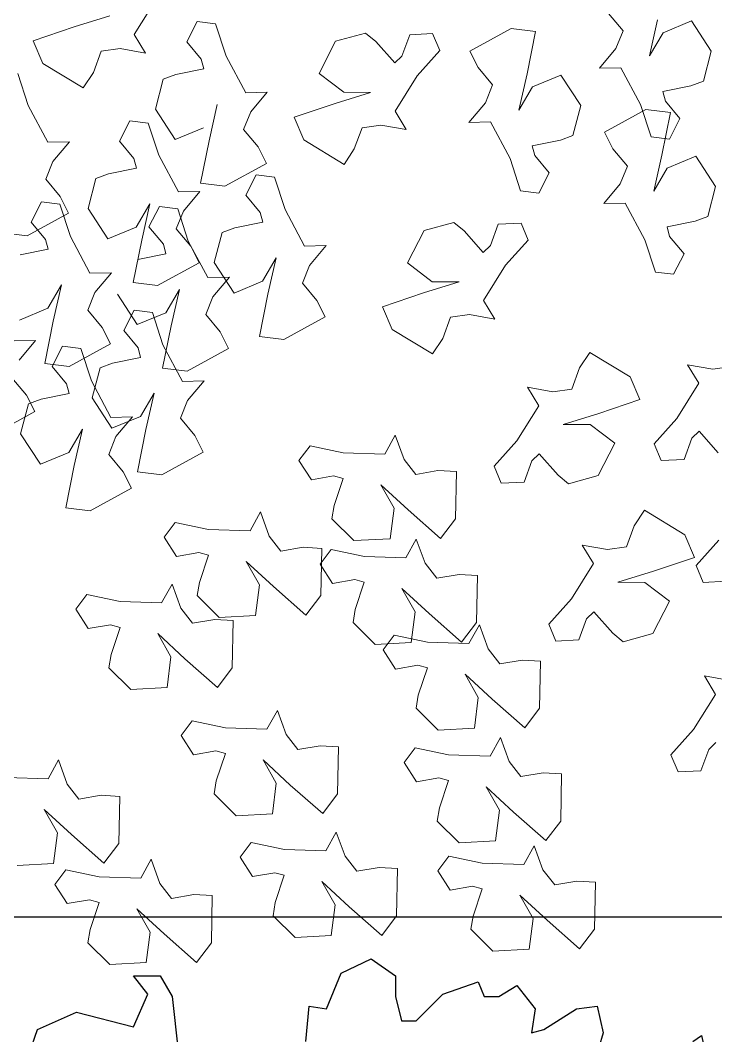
# Model space of a CAD drawing. Header units: metres. Extents: x -2072 to 1581266, y 0 to 323429.
# Drawn here: x 1753.028 to 1756.332, y 1738.774 to 1743.597 of the extents above; entities that cross this region are included whole.
import ezdxf

# ---------------------------------------------------------------- set-up
doc = ezdxf.new("R2010")
doc.units = ezdxf.units.M
doc.layers.add('АЖФ Лиственные деревья', color=7, linetype='Continuous')
doc.layers.add('ГП - Лист (таблица)', color=7, linetype='Continuous', lineweight=9)
doc.layers.add('ГП_Озеленение_деревья и кустарники', color=7, linetype='Continuous', lineweight=9, true_color=0x2e7666)
doc.styles.add('GOST Common_2', font='GOST_Common.ttf', dxfattribs={"width": 0.9, "height": 2.5})
doc.styles.add('ГП Ариал 2016', font='arial.ttf')

# ---------------------------------------------------------------- blocks, each defined once
blk = doc.blocks.new('Лапчатка')
at = {"layer": 'ГП_Озеленение_деревья и кустарники', "color": 116, "true_color": 0x136734}
for p, q in [((0.58555, 0.84025), (0.60536, 0.87212)), ((0.56341, 0.85715), (0.53139, 0.84721)), ((0.53139, 0.84721), (0.49435, 0.83472)), ((0.59561, 0.8236), (0.58555, 0.84025)), ((0.49435, 0.83472), (0.50299, 0.81421)), ((0.55567, 0.82523), (0.57273, 0.82762)), ((0.57273, 0.82762), (0.59561, 0.8236)), ((0.54864, 0.80609), (0.55567, 0.82523)), ((0.50299, 0.81421), (0.5395, 0.79212)), ((0.5395, 0.79212), (0.54864, 0.80609)), ((0.87438, 0.67053), (0.84739, 0.66312)), ((0.88373, 0.66281), (0.87438, 0.67053)), ((0.93499, 0.66997), (0.91433, 0.6689)), ((0.94145, 0.65464), (0.93499, 0.66997)), ((0.84739, 0.66312), (0.83256, 0.6339)), ((0.90088, 0.64346), (0.88373, 0.66281)), ((0.91433, 0.6689), (0.90729, 0.64977)), ((0.92095, 0.63179), (0.94145, 0.65464)), ((0.90729, 0.64977), (0.90088, 0.64346)), ((0.83256, 0.6339), (0.8547, 0.61699)), ((0.90115, 0.59992), (0.92095, 0.63179)), ((0.879, 0.61683), (0.84698, 0.60688)), ((0.8547, 0.61699), (0.879, 0.61683)), ((0.84698, 0.60688), (0.80994, 0.59439)), ((0.91121, 0.58327), (0.90115, 0.59992)), ((0.80994, 0.59439), (0.81858, 0.57388)), ((0.87127, 0.5849), (0.88833, 0.5873)), ((0.88833, 0.5873), (0.91121, 0.58327)), ((0.86423, 0.56577), (0.87127, 0.5849)), ((0.81858, 0.57388), (0.85509, 0.55179)), ((0.85509, 0.55179), (0.86423, 0.56577)), ((0.82134, 0.47822), (0.81195, 0.46118)), ((0.82929, 0.45639), (0.82134, 0.47822)), ((0.74441, 0.46872), (0.73436, 0.45546)), ((0.77444, 0.4624), (0.74441, 0.46872)), ((0.81195, 0.46118), (0.77444, 0.4624)), ((0.73436, 0.45546), (0.74562, 0.4381)), ((0.8399, 0.44281), (0.82929, 0.45639)), ((0.74562, 0.4381), (0.76571, 0.44158)), ((0.76571, 0.44158), (0.77438, 0.43918)), ((0.85998, 0.44629), (0.8399, 0.44281)), ((0.87666, 0.44536), (0.85998, 0.44629)), ((0.87578, 0.4027), (0.87666, 0.44536)), ((0.77438, 0.43918), (0.76619, 0.41465)), ((0.80838, 0.43355), (0.83301, 0.41079)), ((0.82038, 0.41242), (0.80838, 0.43355)), ((0.76619, 0.41465), (0.76418, 0.4027)), ((0.81682, 0.38479), (0.82038, 0.41242)), ((0.83301, 0.41079), (0.86234, 0.38496)), ((0.76418, 0.4027), (0.78409, 0.38302)), ((0.86234, 0.38496), (0.87578, 0.4027)), ((0.78409, 0.38302), (0.81682, 0.38479)), ((1.10065, 0.26081), (1.11071, 0.24416)), ((1.12353, 0.25679), (1.10065, 0.26081)), ((1.11071, 0.24416), (1.09091, 0.21229)), ((1.09091, 0.21229), (1.07041, 0.18944)), ((1.09753, 0.17518), (1.10457, 0.19431)), ((1.10457, 0.19431), (1.11098, 0.20063)), ((1.07041, 0.18944), (1.07687, 0.17411)), ((1.07687, 0.17411), (1.09753, 0.17518)), ((0.7681, 0.11969), (0.75871, 0.10265)), ((0.77605, 0.09786), (0.7681, 0.11969)), ((0.69117, 0.11019), (0.68112, 0.09694)), ((0.72121, 0.10387), (0.69117, 0.11019)), ((0.75871, 0.10265), (0.72121, 0.10387)), ((0.94684, 0.10744), (0.93745, 0.09041)), ((0.95479, 0.08562), (0.94684, 0.10744)), ((0.60079, 0.09519), (0.5914, 0.07816)), ((0.60874, 0.07337), (0.60079, 0.09519)), ((0.68112, 0.09694), (0.69238, 0.07958)), ((0.78666, 0.08429), (0.77605, 0.09786)), ((0.86991, 0.09794), (0.85986, 0.08469)), ((0.89995, 0.09162), (0.86991, 0.09794)), ((0.52386, 0.08569), (0.51381, 0.07244)), ((0.5539, 0.07937), (0.52386, 0.08569)), ((0.69238, 0.07958), (0.71247, 0.08305)), ((0.71247, 0.08305), (0.72114, 0.08066)), ((0.80674, 0.08776), (0.78666, 0.08429)), ((0.82342, 0.08684), (0.80674, 0.08776)), ((0.82254, 0.04417), (0.82342, 0.08684)), ((0.85986, 0.08469), (0.87112, 0.06733)), ((0.93745, 0.09041), (0.89995, 0.09162)), ((0.9654, 0.07204), (0.95479, 0.08562)), ((0.5914, 0.07816), (0.5539, 0.07937)), ((0.72114, 0.08066), (0.71295, 0.05612)), ((0.75514, 0.07502), (0.77977, 0.05227)), ((0.76715, 0.0539), (0.75514, 0.07502)), ((0.98549, 0.07551), (0.9654, 0.07204)), ((1.00216, 0.07459), (0.98549, 0.07551)), ((1.00128, 0.03192), (1.00216, 0.07459)), ((0.51381, 0.07244), (0.52507, 0.05508)), ((0.61935, 0.05979), (0.60874, 0.07337)), ((0.87112, 0.06733), (0.89121, 0.0708)), ((0.89121, 0.0708), (0.89988, 0.06841)), ((0.89988, 0.06841), (0.89169, 0.04387)), ((0.52507, 0.05508), (0.54516, 0.05855)), ((0.54516, 0.05855), (0.55383, 0.05616)), ((0.55383, 0.05616), (0.54564, 0.03162)), ((0.63944, 0.06326), (0.61935, 0.05979)), ((0.65611, 0.06234), (0.63944, 0.06326)), ((0.65523, 0.01967), (0.65611, 0.06234)), ((0.71295, 0.05612), (0.71094, 0.04417)), ((0.93388, 0.06277), (0.95851, 0.04002)), ((0.94589, 0.04165), (0.93388, 0.06277)), ((0.58783, 0.05052), (0.61246, 0.02777)), ((0.59984, 0.0294), (0.58783, 0.05052)), ((0.76358, 0.02626), (0.76715, 0.0539)), ((0.77977, 0.05227), (0.8091, 0.02643)), ((0.71094, 0.04417), (0.73086, 0.0245)), ((0.8091, 0.02643), (0.82254, 0.04417)), ((0.89169, 0.04387), (0.88968, 0.03192)), ((0.94232, 0.01401), (0.94589, 0.04165)), ((0.95851, 0.04002), (0.98784, 0.01418)), ((0.54564, 0.03162), (0.54363, 0.01967)), ((0.59627, 0.00177), (0.59984, 0.0294)), ((0.61246, 0.02777), (0.64179, 0.00194)), ((0.88968, 0.03192), (0.9096, 0.01225)), ((0.98784, 0.01418), (1.00128, 0.03192)), ((0.54363, 0.01967), (0.56355, 0)), ((0.64179, 0.00194), (0.65523, 0.01967)), ((0.73086, 0.0245), (0.76358, 0.02626)), ((0.9096, 0.01225), (0.94232, 0.01401)), ((0.56355, 0), (0.59627, 0.00177))]:
    blk.add_line(p, q, dxfattribs=at)
at = {"layer": 'ГП_Озеленение_деревья и кустарники', "color": 50}
for p, q in [((1.01416, 0.85927), (1.02721, 0.84361)), ((1.05099, 0.82095), (1.05838, 0.85365)), ((0.64252, 0.85208), (0.63311, 0.83365)), ((0.65902, 0.85001), (0.64252, 0.85208)), ((0.66857, 0.82083), (0.65902, 0.85001)), ((0.9261, 0.84584), (0.88871, 0.82527)), ((0.94818, 0.84307), (0.9261, 0.84584)), ((1.089, 0.85264), (1.06328, 0.84191)), ((1.10689, 0.82518), (1.089, 0.85264)), ((0.79453, 0.84166), (0.76753, 0.83425)), ((0.80387, 0.83394), (0.79453, 0.84166)), ((0.83447, 0.84003), (0.82743, 0.82089)), ((0.85513, 0.8411), (0.83447, 0.84003)), ((0.86159, 0.82577), (0.85513, 0.8411)), ((0.94047, 0.80475), (0.94818, 0.84307)), ((1.02721, 0.84361), (1.02075, 0.82764)), ((1.06328, 0.84191), (1.05099, 0.82095)), ((0.63311, 0.83365), (0.64617, 0.81799)), ((0.76753, 0.83425), (0.7527, 0.80503)), ((0.82102, 0.81458), (0.80387, 0.83394)), ((0.8411, 0.80292), (0.86159, 0.82577)), ((1.02075, 0.82764), (1.00582, 0.80984)), ((0.64617, 0.81799), (0.64843, 0.80928)), ((0.68626, 0.78774), (0.66857, 0.82083)), ((0.82743, 0.82089), (0.82102, 0.81458)), ((0.88871, 0.82527), (0.89625, 0.81036)), ((1.09981, 0.7981), (1.10689, 0.82518)), ((0.64843, 0.80928), (0.62309, 0.8041)), ((0.89625, 0.81036), (0.9093, 0.79471)), ((1.00582, 0.80984), (1.02528, 0.81022)), ((1.02528, 0.81022), (1.04297, 0.77714)), ((0.48982, 0.77604), (0.48028, 0.80521)), ((0.61173, 0.79987), (0.60465, 0.77279)), ((0.62309, 0.8041), (0.61173, 0.79987)), ((0.7527, 0.80503), (0.77484, 0.78812)), ((0.82129, 0.77105), (0.8411, 0.80292)), ((0.93308, 0.77204), (0.94047, 0.80475)), ((0.97109, 0.80373), (0.94538, 0.793)), ((0.98898, 0.77627), (0.97109, 0.80373)), ((0.9093, 0.79471), (0.90284, 0.77873)), ((0.94538, 0.793), (0.93308, 0.77204)), ((1.06311, 0.78869), (1.08845, 0.79387)), ((1.08845, 0.79387), (1.09981, 0.7981)), ((0.70571, 0.78813), (0.68626, 0.78774)), ((0.69078, 0.77033), (0.70571, 0.78813)), ((0.79914, 0.78795), (0.76712, 0.778)), ((0.77484, 0.78812), (0.79914, 0.78795)), ((1.06537, 0.77998), (1.06311, 0.78869)), ((1.07843, 0.76432), (1.06537, 0.77998)), ((0.50752, 0.74295), (0.48982, 0.77604)), ((0.60465, 0.77279), (0.62254, 0.74533)), ((0.66055, 0.77702), (0.65316, 0.74432)), ((0.76712, 0.778), (0.73008, 0.76552)), ((0.83135, 0.75439), (0.82129, 0.77105)), ((0.90284, 0.77873), (0.88792, 0.76093)), ((0.9819, 0.74919), (0.98898, 0.77627)), ((1.04784, 0.77253), (1.01046, 0.75195)), ((1.04297, 0.77714), (1.05252, 0.74796)), ((1.06993, 0.76975), (1.04784, 0.77253)), ((0.58168, 0.7624), (0.57228, 0.74397)), ((0.59819, 0.76033), (0.58168, 0.7624)), ((0.68433, 0.75436), (0.69078, 0.77033)), ((0.73008, 0.76552), (0.73872, 0.74501)), ((1.06222, 0.73143), (1.06993, 0.76975)), ((1.06902, 0.74589), (1.07843, 0.76432)), ((0.60773, 0.73116), (0.59819, 0.76033)), ((0.62254, 0.74533), (0.64825, 0.75606)), ((0.69738, 0.7387), (0.68433, 0.75436)), ((0.78437, 0.73689), (0.79141, 0.75603)), ((0.79141, 0.75603), (0.80847, 0.75842)), ((0.80847, 0.75842), (0.83135, 0.75439)), ((0.88792, 0.76093), (0.90737, 0.76132)), ((0.90737, 0.76132), (0.92506, 0.72823)), ((0.52697, 0.74334), (0.50752, 0.74295)), ((0.51204, 0.72554), (0.52697, 0.74334)), ((0.57228, 0.74397), (0.58533, 0.72831)), ((0.65316, 0.74432), (0.64545, 0.706)), ((0.73872, 0.74501), (0.77523, 0.72292)), ((0.9452, 0.73978), (0.97054, 0.74496)), ((0.97054, 0.74496), (0.9819, 0.74919)), ((1.01046, 0.75195), (1.01799, 0.73705)), ((1.05252, 0.74796), (1.06902, 0.74589)), ((0.70492, 0.7238), (0.69738, 0.7387)), ((0.77523, 0.72292), (0.78437, 0.73689)), ((0.94746, 0.73107), (0.9452, 0.73978)), ((1.01799, 0.73705), (1.03105, 0.72139)), ((0.50559, 0.70956), (0.51204, 0.72554)), ((0.58533, 0.72831), (0.58759, 0.71961)), ((0.62543, 0.69807), (0.60773, 0.73116)), ((0.92506, 0.72823), (0.93461, 0.69906)), ((0.96052, 0.71542), (0.94746, 0.73107)), ((1.05483, 0.69873), (1.06222, 0.73143)), ((1.09284, 0.73042), (1.06712, 0.71969)), ((1.11073, 0.70296), (1.09284, 0.73042)), ((0.58759, 0.71961), (0.56225, 0.71443)), ((0.66753, 0.70322), (0.70492, 0.7238)), ((1.03105, 0.72139), (1.02459, 0.70542)), ((1.06712, 0.71969), (1.05483, 0.69873)), ((0.51864, 0.6939), (0.50559, 0.70956)), ((0.5509, 0.7102), (0.54382, 0.68311)), ((0.56225, 0.71443), (0.5509, 0.7102)), ((0.69575, 0.7135), (0.68635, 0.69507)), ((0.71226, 0.71142), (0.69575, 0.7135)), ((0.7218, 0.68225), (0.71226, 0.71142)), ((0.95111, 0.69698), (0.96052, 0.71542)), ((0.64488, 0.69845), (0.62543, 0.69807)), ((0.62995, 0.68065), (0.64488, 0.69845)), ((0.64545, 0.706), (0.66753, 0.70322)), ((0.93461, 0.69906), (0.95111, 0.69698)), ((1.02459, 0.70542), (1.00966, 0.68762)), ((1.10365, 0.67587), (1.11073, 0.70296)), ((0.50183, 0.68909), (0.49242, 0.67066)), ((0.51833, 0.68702), (0.50183, 0.68909)), ((0.52618, 0.679), (0.51864, 0.6939)), ((0.68635, 0.69507), (0.6994, 0.67941)), ((0.48879, 0.65843), (0.52618, 0.679)), ((0.52788, 0.65784), (0.51833, 0.68702)), ((0.54382, 0.68311), (0.56171, 0.65566)), ((0.58742, 0.66638), (0.59972, 0.68734)), ((0.59972, 0.68734), (0.59232, 0.65464)), ((0.6083, 0.68498), (0.5989, 0.66654)), ((0.62481, 0.6829), (0.6083, 0.68498)), ((0.6235, 0.66468), (0.62995, 0.68065)), ((0.63435, 0.65373), (0.62481, 0.6829)), ((0.6994, 0.67941), (0.70167, 0.6707)), ((0.7395, 0.64916), (0.7218, 0.68225)), ((1.00966, 0.68762), (1.02911, 0.688)), ((1.02911, 0.688), (1.04681, 0.65492)), ((0.49242, 0.67066), (0.50548, 0.655)), ((0.70167, 0.6707), (0.67632, 0.66552)), ((1.06695, 0.66647), (1.09229, 0.67164)), ((1.09229, 0.67164), (1.10365, 0.67587)), ((0.46671, 0.6612), (0.48879, 0.65843)), ((0.56171, 0.65566), (0.58742, 0.66638)), ((0.5989, 0.66654), (0.61195, 0.65089)), ((0.63655, 0.64902), (0.6235, 0.66468)), ((0.66497, 0.66129), (0.65789, 0.63421)), ((0.67632, 0.66552), (0.66497, 0.66129)), ((1.06921, 0.65776), (1.06695, 0.66647)), ((0.50548, 0.655), (0.50774, 0.64629)), ((0.54557, 0.62475), (0.52788, 0.65784)), ((0.59232, 0.65464), (0.58461, 0.61632)), ((0.65205, 0.62064), (0.63435, 0.65373)), ((1.04681, 0.65492), (1.05636, 0.62574)), ((1.08226, 0.6421), (1.06921, 0.65776)), ((0.50774, 0.64629), (0.4824, 0.64111)), ((0.61421, 0.64218), (0.58887, 0.637)), ((0.61195, 0.65089), (0.61421, 0.64218)), ((0.64409, 0.63412), (0.63655, 0.64902)), ((0.75895, 0.64955), (0.7395, 0.64916)), ((0.74402, 0.63175), (0.75895, 0.64955)), ((0.6067, 0.61355), (0.64409, 0.63412)), ((0.65789, 0.63421), (0.67578, 0.60675)), ((0.70149, 0.61748), (0.71379, 0.63844)), ((0.71379, 0.63844), (0.70639, 0.60573)), ((1.07286, 0.62367), (1.08226, 0.6421)), ((0.56502, 0.62514), (0.54557, 0.62475)), ((0.55009, 0.60734), (0.56502, 0.62514)), ((0.73757, 0.61577), (0.74402, 0.63175)), ((1.05636, 0.62574), (1.07286, 0.62367)), ((0.58461, 0.61632), (0.6067, 0.61355)), ((0.6715, 0.62103), (0.65205, 0.62064)), ((0.65657, 0.60323), (0.6715, 0.62103)), ((0.67578, 0.60675), (0.70149, 0.61748)), ((0.75062, 0.60012), (0.73757, 0.61577)), ((0.50756, 0.59307), (0.51986, 0.61403)), ((0.51986, 0.61403), (0.51247, 0.58132)), ((0.54364, 0.59137), (0.55009, 0.60734)), ((0.57044, 0.60568), (0.58833, 0.57823)), ((0.61404, 0.58896), (0.62634, 0.60991)), ((0.62634, 0.60991), (0.61894, 0.57721)), ((0.70639, 0.60573), (0.69869, 0.56741)), ((0.65012, 0.58725), (0.65657, 0.60323)), ((0.75816, 0.58521), (0.75062, 0.60012)), ((0.48185, 0.58234), (0.50756, 0.59307)), ((0.55669, 0.57571), (0.54364, 0.59137)), ((0.58544, 0.59128), (0.57604, 0.57284)), ((0.60194, 0.5892), (0.58544, 0.59128)), ((0.58833, 0.57823), (0.61404, 0.58896)), ((0.61149, 0.56003), (0.60194, 0.5892)), ((0.66317, 0.57159), (0.65012, 0.58725)), ((0.51247, 0.58132), (0.50476, 0.543)), ((0.72077, 0.56464), (0.75816, 0.58521)), ((0.56423, 0.5608), (0.55669, 0.57571)), ((0.57604, 0.57284), (0.58909, 0.55719)), ((0.61894, 0.57721), (0.61123, 0.53889)), ((0.6707, 0.55669), (0.66317, 0.57159)), ((0.49651, 0.56398), (0.47706, 0.5636)), ((0.48159, 0.54618), (0.49651, 0.56398)), ((0.52684, 0.54023), (0.56423, 0.5608)), ((0.62919, 0.52694), (0.61149, 0.56003)), ((0.69869, 0.56741), (0.72077, 0.56464)), ((0.52077, 0.55873), (0.51136, 0.5403)), ((0.53727, 0.55666), (0.52077, 0.55873)), ((0.54682, 0.52749), (0.53727, 0.55666)), ((0.58909, 0.55719), (0.59135, 0.54848)), ((0.63332, 0.53612), (0.6707, 0.55669)), ((0.99705, 0.5531), (0.98791, 0.53912)), ((1.03356, 0.53101), (0.99705, 0.5531)), ((0.50476, 0.543), (0.52684, 0.54023)), ((0.56601, 0.5433), (0.55465, 0.53907)), ((0.59135, 0.54848), (0.56601, 0.5433)), ((1.10835, 0.53797), (1.08547, 0.542)), ((1.08547, 0.542), (1.09553, 0.52535)), ((0.51136, 0.5403), (0.52442, 0.52464)), ((0.55465, 0.53907), (0.54757, 0.51199)), ((0.61123, 0.53889), (0.63332, 0.53612)), ((0.98791, 0.53912), (0.98088, 0.51998)), ((1.12541, 0.54037), (1.10835, 0.53797)), ((0.48818, 0.51455), (0.47513, 0.53021)), ((0.52442, 0.52464), (0.52668, 0.51594)), ((0.56451, 0.4944), (0.54682, 0.52749)), ((0.64864, 0.52733), (0.62919, 0.52694)), ((0.63371, 0.50953), (0.64864, 0.52733)), ((1.0422, 0.51049), (1.03356, 0.53101)), ((1.09553, 0.52535), (1.07572, 0.49348)), ((0.49572, 0.49965), (0.48818, 0.51455)), ((0.52668, 0.51594), (0.50134, 0.51076)), ((0.59118, 0.49526), (0.60347, 0.51622)), ((0.60347, 0.51622), (0.59608, 0.48351)), ((0.96382, 0.51759), (0.94094, 0.52162)), ((0.94094, 0.52162), (0.951, 0.50496)), ((0.98088, 0.51998), (0.96382, 0.51759)), ((0.48998, 0.50653), (0.4829, 0.47944)), ((0.50134, 0.51076), (0.48998, 0.50653)), ((0.54757, 0.51199), (0.56546, 0.48453)), ((0.62725, 0.49355), (0.63371, 0.50953)), ((0.951, 0.50496), (0.93119, 0.47309)), ((1.00516, 0.49801), (1.0422, 0.51049)), ((0.45833, 0.47908), (0.49572, 0.49965)), ((0.97314, 0.48806), (1.00516, 0.49801)), ((0.58397, 0.49478), (0.56451, 0.4944)), ((0.56546, 0.48453), (0.59118, 0.49526)), ((0.56904, 0.47698), (0.58397, 0.49478)), ((0.64031, 0.4779), (0.62725, 0.49355)), ((0.99744, 0.48789), (0.97314, 0.48806)), ((1.01959, 0.47099), (0.99744, 0.48789)), ((1.07572, 0.49348), (1.05523, 0.47063)), ((0.4829, 0.47944), (0.50079, 0.45199)), ((0.52651, 0.46271), (0.5388, 0.48367)), ((0.5388, 0.48367), (0.53141, 0.45097)), ((0.59608, 0.48351), (0.58837, 0.44519)), ((0.64784, 0.46299), (0.64031, 0.4779)), ((1.08938, 0.4755), (1.09579, 0.48181)), ((1.09579, 0.48181), (1.11295, 0.46246)), ((0.56258, 0.46101), (0.56904, 0.47698)), ((0.93119, 0.47309), (0.9107, 0.45024)), ((1.00476, 0.44176), (1.01959, 0.47099)), ((1.05523, 0.47063), (1.06168, 0.4553)), ((1.08235, 0.45637), (1.08938, 0.4755)), ((0.50079, 0.45199), (0.52651, 0.46271)), ((0.57563, 0.44535), (0.56258, 0.46101)), ((0.61045, 0.44242), (0.64784, 0.46299)), ((0.94485, 0.45512), (0.95126, 0.46143)), ((0.95126, 0.46143), (0.96842, 0.44207)), ((0.53141, 0.45097), (0.5237, 0.41265)), ((0.9107, 0.45024), (0.91715, 0.43491)), ((0.93782, 0.43598), (0.94485, 0.45512)), ((1.06168, 0.4553), (1.08235, 0.45637)), ((0.58317, 0.43045), (0.57563, 0.44535)), ((0.58837, 0.44519), (0.61045, 0.44242)), ((0.96842, 0.44207), (0.97776, 0.43435)), ((0.97776, 0.43435), (1.00476, 0.44176)), ((0.91715, 0.43491), (0.93782, 0.43598)), ((0.54578, 0.40987), (0.58317, 0.43045)), ((0.5237, 0.41265), (0.54578, 0.40987)), ((0.69959, 0.40893), (0.6902, 0.39189)), ((0.70754, 0.3871), (0.69959, 0.40893)), ((1.04645, 0.41049), (1.03731, 0.39651)), ((1.08296, 0.3884), (1.04645, 0.41049)), ((0.62266, 0.39943), (0.61261, 0.38617)), ((0.6527, 0.39311), (0.62266, 0.39943)), ((1.03731, 0.39651), (1.03028, 0.37738)), ((0.61261, 0.38617), (0.62387, 0.36881)), ((0.6902, 0.39189), (0.6527, 0.39311)), ((0.71815, 0.37352), (0.70754, 0.3871)), ((1.0916, 0.36789), (1.08296, 0.3884)), ((0.73824, 0.377), (0.71815, 0.37352)), ((0.75491, 0.37607), (0.73824, 0.377)), ((0.84037, 0.38452), (0.83097, 0.36748)), ((0.84832, 0.36269), (0.84037, 0.38452)), ((0.99034, 0.37901), (1.0004, 0.36236)), ((1.01322, 0.37498), (0.99034, 0.37901)), ((1.03028, 0.37738), (1.01322, 0.37498)), ((1.11369, 0.38342), (1.09319, 0.36056)), ((0.62387, 0.36881), (0.64396, 0.37229)), ((0.64396, 0.37229), (0.65263, 0.36989)), ((0.65263, 0.36989), (0.64444, 0.34536)), ((0.76343, 0.37502), (0.75339, 0.36176)), ((0.75403, 0.33341), (0.75491, 0.37607)), ((0.79347, 0.3687), (0.76343, 0.37502)), ((0.83097, 0.36748), (0.79347, 0.3687)), ((1.05456, 0.3554), (1.0916, 0.36789)), ((0.68663, 0.36426), (0.71126, 0.3415)), ((0.69864, 0.34313), (0.68663, 0.36426)), ((0.75339, 0.36176), (0.76465, 0.3444)), ((0.85892, 0.34911), (0.84832, 0.36269)), ((1.0004, 0.36236), (0.98059, 0.33049)), ((1.09319, 0.36056), (1.09965, 0.34524)), ((0.87901, 0.35259), (0.85892, 0.34911)), ((0.89568, 0.35166), (0.87901, 0.35259)), ((0.89481, 0.309), (0.89568, 0.35166)), ((1.02254, 0.34545), (1.05456, 0.3554)), ((0.61973, 0.34375), (0.61034, 0.32671)), ((0.62769, 0.32192), (0.61973, 0.34375)), ((0.64444, 0.34536), (0.64243, 0.33341)), ((0.69507, 0.3155), (0.69864, 0.34313)), ((0.71126, 0.3415), (0.74059, 0.31567)), ((0.76465, 0.3444), (0.78473, 0.34788)), ((0.78473, 0.34788), (0.7934, 0.34548)), ((0.7934, 0.34548), (0.78522, 0.32095)), ((0.82741, 0.33985), (0.85203, 0.31709)), ((0.83941, 0.31872), (0.82741, 0.33985)), ((1.04684, 0.34529), (1.02254, 0.34545)), ((1.06899, 0.32838), (1.04684, 0.34529)), ((1.09965, 0.34524), (1.12032, 0.34631)), ((0.5428, 0.33425), (0.53275, 0.32099)), ((0.57284, 0.32793), (0.5428, 0.33425)), ((0.64243, 0.33341), (0.66235, 0.31373)), ((0.74059, 0.31567), (0.75403, 0.33341)), ((0.98059, 0.33049), (0.9601, 0.30763)), ((0.61034, 0.32671), (0.57284, 0.32793)), ((0.63829, 0.30834), (0.62769, 0.32192)), ((1.05416, 0.29916), (1.06899, 0.32838)), ((0.53275, 0.32099), (0.54401, 0.30363)), ((0.66235, 0.31373), (0.69507, 0.3155)), ((0.78522, 0.32095), (0.7832, 0.309)), ((0.83584, 0.29109), (0.83941, 0.31872)), ((0.85203, 0.31709), (0.88136, 0.29126)), ((0.98722, 0.29338), (0.99425, 0.31251)), ((0.99425, 0.31251), (1.00066, 0.31882)), ((1.00066, 0.31882), (1.01782, 0.29947)), ((0.54401, 0.30363), (0.5641, 0.30711)), ((0.5641, 0.30711), (0.57277, 0.30471)), ((0.57277, 0.30471), (0.56459, 0.28018)), ((0.65838, 0.31182), (0.63829, 0.30834)), ((0.67505, 0.31089), (0.65838, 0.31182)), ((0.67418, 0.26823), (0.67505, 0.31089)), ((0.7832, 0.309), (0.80312, 0.28932)), ((0.88136, 0.29126), (0.89481, 0.309)), ((0.89736, 0.30709), (0.88797, 0.29005)), ((0.90531, 0.28526), (0.89736, 0.30709)), ((0.9601, 0.30763), (0.96655, 0.29231)), ((0.60678, 0.29908), (0.6314, 0.27632)), ((0.61878, 0.27795), (0.60678, 0.29908)), ((0.82043, 0.29759), (0.81038, 0.28434)), ((0.85046, 0.29127), (0.82043, 0.29759)), ((1.01782, 0.29947), (1.02716, 0.29175)), ((1.02716, 0.29175), (1.05416, 0.29916)), ((0.80312, 0.28932), (0.83584, 0.29109)), ((0.88797, 0.29005), (0.85046, 0.29127)), ((0.91592, 0.27169), (0.90531, 0.28526)), ((0.96655, 0.29231), (0.98722, 0.29338)), ((0.56459, 0.28018), (0.56257, 0.26823)), ((0.61521, 0.25032), (0.61878, 0.27795)), ((0.6314, 0.27632), (0.66073, 0.25049)), ((0.81038, 0.28434), (0.82164, 0.26698)), ((0.56257, 0.26823), (0.58249, 0.24855)), ((0.66073, 0.25049), (0.67418, 0.26823)), ((0.82164, 0.26698), (0.84173, 0.27045)), ((0.84173, 0.27045), (0.8504, 0.26806)), ((0.8504, 0.26806), (0.84221, 0.24352)), ((0.936, 0.27516), (0.91592, 0.27169)), ((0.95268, 0.27423), (0.936, 0.27516)), ((0.9518, 0.23157), (0.95268, 0.27423)), ((0.8844, 0.26242), (0.90902, 0.23967)), ((0.8964, 0.24129), (0.8844, 0.26242)), ((0.58249, 0.24855), (0.61521, 0.25032)), ((0.84221, 0.24352), (0.8402, 0.23157)), ((0.89284, 0.21366), (0.8964, 0.24129)), ((0.90902, 0.23967), (0.93836, 0.21383)), ((0.71486, 0.22966), (0.70547, 0.21263)), ((0.72281, 0.20784), (0.71486, 0.22966)), ((0.8402, 0.23157), (0.86011, 0.2119)), ((0.93836, 0.21383), (0.9518, 0.23157)), ((0.63793, 0.22016), (0.62788, 0.20691)), ((0.66797, 0.21384), (0.63793, 0.22016)), ((0.70547, 0.21263), (0.66797, 0.21384)), ((0.86011, 0.2119), (0.89284, 0.21366)), ((0.62788, 0.20691), (0.63914, 0.18955)), ((0.73342, 0.19426), (0.72281, 0.20784)), ((0.91639, 0.20526), (0.90699, 0.18822)), ((0.92434, 0.18343), (0.91639, 0.20526)), ((0.63914, 0.18955), (0.65923, 0.19302)), ((0.65923, 0.19302), (0.6679, 0.19063)), ((0.75351, 0.19773), (0.73342, 0.19426)), ((0.77018, 0.19681), (0.75351, 0.19773)), ((0.76931, 0.15414), (0.77018, 0.19681)), ((0.83945, 0.19576), (0.8294, 0.1825)), ((0.86949, 0.18944), (0.83945, 0.19576)), ((0.5171, 0.18487), (0.5077, 0.16783)), ((0.52505, 0.16304), (0.5171, 0.18487)), ((0.6679, 0.19063), (0.65972, 0.16609)), ((0.7019, 0.18499), (0.72653, 0.16224)), ((0.71391, 0.16387), (0.7019, 0.18499)), ((0.90699, 0.18822), (0.86949, 0.18944)), ((0.8294, 0.1825), (0.84067, 0.16514)), ((0.93494, 0.16985), (0.92434, 0.18343)), ((0.5077, 0.16783), (0.4702, 0.16905)), ((0.65972, 0.16609), (0.6577, 0.15414)), ((0.84067, 0.16514), (0.86075, 0.16862)), ((0.86075, 0.16862), (0.86942, 0.16622)), ((0.86942, 0.16622), (0.86124, 0.14168)), ((0.95503, 0.17332), (0.93494, 0.16985)), ((0.9717, 0.1724), (0.95503, 0.17332)), ((0.97083, 0.12974), (0.9717, 0.1724)), ((0.53565, 0.14946), (0.52505, 0.16304)), ((0.71034, 0.13624), (0.71391, 0.16387)), ((0.72653, 0.16224), (0.75586, 0.1364)), ((0.90343, 0.16059), (0.92805, 0.13783)), ((0.91543, 0.13946), (0.90343, 0.16059)), ((0.55574, 0.15294), (0.53565, 0.14946)), ((0.57241, 0.15201), (0.55574, 0.15294)), ((0.57154, 0.10935), (0.57241, 0.15201)), ((0.6577, 0.15414), (0.67762, 0.13447)), ((0.75586, 0.1364), (0.76931, 0.15414)), ((0.50414, 0.1402), (0.52876, 0.11745)), ((0.51614, 0.11907), (0.50414, 0.1402)), ((0.86124, 0.14168), (0.85922, 0.12973)), ((0.91186, 0.11183), (0.91543, 0.13946)), ((0.92805, 0.13783), (0.95738, 0.112)), ((0.67762, 0.13447), (0.71034, 0.13624)), ((0.85922, 0.12973), (0.87914, 0.11006)), ((0.95738, 0.112), (0.97083, 0.12974)), ((0.51257, 0.09144), (0.51614, 0.11907)), ((0.52876, 0.11745), (0.55809, 0.09161)), ((0.87914, 0.11006), (0.91186, 0.11183)), ((0.55809, 0.09161), (0.57154, 0.10935)), ((0.47985, 0.08968), (0.51257, 0.09144))]:
    blk.add_line(p, q, dxfattribs=at)
blk = doc.blocks.new('*T90')
at = {"layer": 'Defpoints', "color": 8, "linetype": 'ByBlock', "lineweight": 0, "transparency": 16777216}
for p, q in [((0, 0), (208.0264, 0)), ((0, 0), (0, -10)), ((208.0264, 0), (208.0264, -10))]:
    blk.add_line(p, q, dxfattribs=at)
at = {"layer": 'ГП - Лист (таблица)', "color": 0, "linetype": 'ByBlock', "lineweight": 40, "transparency": 16777216}
for p, q in [((0, -10), (208.0264, -10)), ((0, -10), (0, -29.2673)), ((10, -10), (10, -29.2673)), ((30, -10), (30, -29.2673)), ((115, -10), (115, -29.2673)), ((132.4056, -10), (132.4056, -29.2673)), ((151.5844, -10), (151.5844, -29.2673)), ((166.5844, -10), (166.5844, -29.2673)), ((208.0264, -10), (208.0264, -29.2673))]:
    blk.add_line(p, q, dxfattribs=at)
at = {"layer": 'ГП - Лист (таблица)', "color": 0, "linetype": 'ByBlock', "lineweight": 30, "transparency": 16777216}
for p, q in [((0, -29.2673), (208.0264, -29.2673)), ((0, -29.2673), (0, -677.2673)), ((208.0264, -29.2673), (208.0264, -677.2673)), ((10, -37.2673), (10, -125.2673)), ((30, -37.2673), (30, -125.2673)), ((115, -37.2673), (115, -125.2673)), ((132.4056, -37.2673), (132.4056, -125.2673)), ((151.5844, -37.2673), (151.5844, -125.2673)), ((166.5844, -37.2673), (166.5844, -125.2673)), ((10, -133.2673), (10, -277.2673)), ((30, -133.2673), (30, -277.2673)), ((115, -133.2673), (115, -277.2673)), ((132.4056, -133.2673), (132.4056, -277.2673)), ((151.5844, -133.2673), (151.5844, -277.2673)), ((166.5844, -133.2673), (166.5844, -277.2673)), ((10, -285.2673), (10, -549.2673)), ((30, -285.2673), (30, -549.2673)), ((115, -285.2673), (115, -549.2673)), ((132.4056, -285.2673), (132.4056, -549.2673)), ((151.5844, -285.2673), (151.5844, -549.2673)), ((166.5844, -285.2673), (166.5844, -549.2673)), ((10, -557.2673), (10, -621.2673)), ((30, -557.2673), (30, -621.2673)), ((115, -557.2673), (115, -621.2673)), ((132.4056, -557.2673), (132.4056, -621.2673)), ((151.5844, -557.2673), (151.5844, -621.2673)), ((166.5844, -557.2673), (166.5844, -621.2673)), ((10, -629.2673), (10, -677.2673)), ((30, -629.2673), (30, -677.2673)), ((115, -629.2673), (115, -677.2673)), ((132.4056, -629.2673), (132.4056, -677.2673)), ((151.5844, -629.2673), (151.5844, -677.2673)), ((166.5844, -629.2673), (166.5844, -677.2673))]:
    blk.add_line(p, q, dxfattribs=at)
at = {"layer": 'ГП - Лист (таблица)', "color": 0, "linetype": 'ByBlock', "lineweight": -2, "transparency": 16777216}
for p, q in [((0, -37.2673), (208.0264, -37.2673)), ((0, -45.2673), (208.0264, -45.2673)), ((0, -53.2673), (208.0264, -53.2673)), ((0, -61.2673), (208.0264, -61.2673)), ((0, -69.2673), (208.0264, -69.2673)), ((0, -77.2673), (208.0264, -77.2673)), ((0, -85.2673), (208.0264, -85.2673)), ((0, -93.2673), (208.0264, -93.2673)), ((0, -101.2673), (208.0264, -101.2673)), ((0, -109.2673), (208.0264, -109.2673)), ((0, -117.2673), (208.0264, -117.2673)), ((0, -125.2673), (208.0264, -125.2673)), ((0, -133.2673), (208.0264, -133.2673)), ((0, -141.2673), (208.0264, -141.2673)), ((0, -149.2673), (208.0264, -149.2673)), ((0, -157.2673), (208.0264, -157.2673)), ((0, -165.2673), (208.0264, -165.2673)), ((0, -173.2673), (208.0264, -173.2673)), ((0, -181.2673), (208.0264, -181.2673)), ((0, -189.2673), (208.0264, -189.2673)), ((0, -197.2673), (208.0264, -197.2673)), ((0, -205.2673), (208.0264, -205.2673)), ((0, -213.2673), (208.0264, -213.2673)), ((0, -221.2673), (208.0264, -221.2673)), ((0, -229.2673), (208.0264, -229.2673)), ((0, -237.2673), (208.0264, -237.2673)), ((0, -245.2673), (208.0264, -245.2673)), ((0, -253.2673), (208.0264, -253.2673)), ((0, -261.2673), (208.0264, -261.2673)), ((0, -269.2673), (208.0264, -269.2673)), ((0, -277.2673), (208.0264, -277.2673)), ((0, -285.2673), (208.0264, -285.2673)), ((0, -293.2673), (208.0264, -293.2673)), ((0, -301.2673), (208.0264, -301.2673)), ((0, -309.2673), (208.0264, -309.2673)), ((0, -317.2673), (208.0264, -317.2673)), ((0, -325.2673), (208.0264, -325.2673)), ((0, -333.2673), (208.0264, -333.2673)), ((0, -341.2673), (208.0264, -341.2673)), ((0, -349.2673), (208.0264, -349.2673)), ((0, -357.2673), (208.0264, -357.2673)), ((0, -365.2673), (208.0264, -365.2673)), ((0, -373.2673), (208.0264, -373.2673)), ((0, -381.2673), (208.0264, -381.2673)), ((0, -389.2673), (208.0264, -389.2673)), ((0, -397.2673), (208.0264, -397.2673)), ((0, -405.2673), (208.0264, -405.2673)), ((0, -413.2673), (208.0264, -413.2673)), ((0, -421.2673), (208.0264, -421.2673)), ((0, -429.2673), (208.0264, -429.2673)), ((0, -437.2673), (208.0264, -437.2673)), ((0, -445.2673), (208.0264, -445.2673)), ((0, -453.2673), (208.0264, -453.2673)), ((0, -461.2673), (208.0264, -461.2673)), ((0, -469.2673), (208.0264, -469.2673)), ((0, -477.2673), (208.0264, -477.2673)), ((0, -485.2673), (208.0264, -485.2673)), ((0, -493.2673), (208.0264, -493.2673)), ((0, -501.2673), (208.0264, -501.2673)), ((0, -509.2673), (208.0264, -509.2673)), ((0, -517.2673), (208.0264, -517.2673)), ((0, -525.2673), (208.0264, -525.2673)), ((0, -533.2673), (208.0264, -533.2673)), ((0, -541.2673), (208.0264, -541.2673)), ((0, -549.2673), (208.0264, -549.2673)), ((0, -557.2673), (208.0264, -557.2673)), ((0, -565.2673), (208.0264, -565.2673)), ((0, -573.2673), (208.0264, -573.2673)), ((0, -581.2673), (208.0264, -581.2673)), ((0, -589.2673), (208.0264, -589.2673)), ((0, -597.2673), (208.0264, -597.2673)), ((0, -605.2673), (208.0264, -605.2673)), ((0, -613.2673), (208.0264, -613.2673)), ((0, -621.2673), (208.0264, -621.2673)), ((0, -629.2673), (208.0264, -629.2673)), ((0, -637.2673), (208.0264, -637.2673)), ((0, -645.2673), (208.0264, -645.2673)), ((0, -653.2673), (208.0264, -653.2673)), ((0, -661.2673), (208.0264, -661.2673)), ((0, -669.2673), (208.0264, -669.2673)), ((0, -677.2673), (208.0264, -677.2673))]:
    blk.add_line(p, q, dxfattribs=at)
at = {"layer": 'ГП - Лист (таблица)', "transparency": 16777216}
for s, insert, char_height, width, attachment_point, style in [('Ведомость элементов озеленения', (104.0132, -5), 3.5, 205.026445, 5, 'GOST Common_2'), ('Обхват ствола, см', (123.7028, -19.6336), 2.5, 17.405648, 5, 'GOST Common_2'), ('Наименование породы или\\Pвид насаждения', (72.5, -19.6336), 2.5, 85, 5, 'GOST Common_2'), ('{\\W0.8;Условное обозначение}', (20, -19.6336), 2.5, 20, 5, 'GOST Common_2'), ('Размер,\\Pсм', (141.995, -19.6336), 2.5, 19.178709, 5, 'GOST Common_2'), ('Примечание', (187.3054, -19.6336), 2.5, 41.442088, 5, 'GOST Common_2'), ('Поз.', (5, -19.6336), 2.5, 10, 5, 'GOST Common_2'), ('Кол.', (159.0844, -19.6336), 2.5, 15, 5, 'GOST Common_2'), ('Хвойные деревья и кустарники', (104.0132, -33.2673), 2.5, 205.026445, 5, 'GOST Common_2'), ('\\A1;1', (5, -41.2673), 2.5, 7, 5, 'GOST Common_2'), ('{\\C0;Ель}', (31.5, -41.2673), 2.5, 82, 4, 'GOST Common_2'), ('20-25', (123.7028, -41.2673), 2.5, 14.405648, 5, 'GOST Common_2'), ('500-600', (141.995, -41.2673), 2.5, 16.178709, 5, 'GOST Common_2'), ('С комом 0.8*0.8*0.8', (187.3054, -41.2673), 2.5, 38.442088, 5, 'GOST Common_2'), ('Лиственница', (31.5, -49.2673), 2.5, 82, 4, 'GOST Common_2'), ('\\A1;2', (5, -49.2673), 2.5, 7, 5, 'GOST Common_2'), ('\\A1;3', (5, -57.2673), 2.5, 7, 5, 'GOST Common_2'), ('Сосна', (31.5, -57.2673), 2.5, 82, 4, 'GOST Common_2'), ('{\\C0;Сосна горная}', (31.5, -65.2673), 2.5, 82, 4, 'GOST Common_2'), ('4', (5, -65.2673), 2.5, 7, 5, 'GOST Common_2'), ('5', (5, -73.2673), 2.5, 7, 5, 'GOST Common_2'), ('Можжевельник', (31.5, -73.2673), 2.5, 82, 4, 'GOST Common_2'), ('{\\fGOST Common|b0|i0|c204|p34;\\W0.9;\\C0;Можжевельник горизонтальный}', (31.5, -81.2673), 2.5, 82, 4, 'ГП Ариал 2016'), ('6', (5, -81.2673), 2.5, 7, 5, 'GOST Common_2'), ('7', (5, -89.2673), 2.5, 7, 5, 'GOST Common_2'), ('{\\fGOST Common|b0|i0|c204|p34;\\W0.9;\\C0;Пихта}', (31.5, -89.2673), 2.5, 82, 4, 'ГП Ариал 2016'), ('{\\fGOST Common|b0|i0|c204|p34;\\W0.9;\\C0;Псевдотсуга}', (31.5, -97.2673), 2.5, 82, 4, 'ГП Ариал 2016'), ('8', (5, -97.2673), 2.5, 7, 5, 'GOST Common_2'), ('{\\fGOST Common|b0|i0|c204|p34;\\W0.9;\\C0;Микробиота перекрёстнопарная}', (31.5, -105.2673), 2.5, 82, 4, 'ГП Ариал 2016'), ('9', (5, -105.2673), 2.5, 7, 5, 'GOST Common_2'), ('{\\fGOST Common|b0|i0|c204|p34;\\W0.9;\\C0;Тсуга}', (31.5, -113.2673), 2.5, 82, 4, 'ГП Ариал 2016'), ('{\\fGOST Common|b0|i0|c204|p34;\\W0.9;\\C0;Туя западная}', (31.5, -121.2673), 2.5, 82, 4, 'ГП Ариал 2016'), ('10', (5, -121.2673), 2.5, 7, 5, 'GOST Common_2'), ('{\\fArial|b0|i0|c204|p34;Лиственные деревья }', (104.0132, -129.2673), 2.5, 205.026445, 5, 'GOST Common_2'), ('Бархат Амурский', (31.5, -137.2673), 2.5, 82, 4, 'GOST Common_2'), ('1', (5, -137.2673), 2.5, 7, 5, 'GOST Common_2'), ('Береза', (31.5, -145.2673), 2.5, 82, 4, 'GOST Common_2'), ('2', (5, -145.2673), 2.5, 7, 5, 'GOST Common_2'), ('Боярышник', (31.5, -153.2673), 2.5, 82, 4, 'GOST Common_2'), ('3', (5, -153.2673), 2.5, 7, 5, 'GOST Common_2'), ('4', (5, -161.2673), 2.5, 7, 5, 'GOST Common_2'), ('Вишня', (31.5, -161.2673), 2.5, 82, 4, 'GOST Common_2'), ('5', (5, -169.2673), 2.5, 7, 5, 'GOST Common_2'), ('Вяз', (31.5, -169.2673), 2.5, 82, 4, 'GOST Common_2'), ('Груша', (31.5, -177.2673), 2.5, 82, 4, 'GOST Common_2'), ('6', (5, -177.2673), 2.5, 7, 5, 'GOST Common_2'), ('Дуб', (31.5, -185.2673), 2.5, 82, 4, 'GOST Common_2'), ('7', (5, -185.2673), 2.5, 7, 5, 'GOST Common_2'), ('8', (5, -193.2673), 2.5, 7, 5, 'GOST Common_2'), ('Ива ', (31.5, -193.2673), 2.5, 82, 4, 'GOST Common_2'), ('9', (5, -201.2673), 2.5, 7, 5, 'GOST Common_2'), ('Клен', (31.5, -201.2673), 2.5, 82, 4, 'GOST Common_2'), ('Конский каштан', (31.5, -209.2673), 2.5, 82, 4, 'GOST Common_2'), ('10', (5, -209.2673), 2.5, 7, 5, 'GOST Common_2'), ('11', (5, -217.2673), 2.5, 7, 5, 'GOST Common_2'), ('Липа ', (31.5, -217.2673), 2.5, 82, 4, 'GOST Common_2'), ('Ольха', (31.5, -225.2673), 2.5, 82, 4, 'GOST Common_2'), ('12', (5, -225.2673), 2.5, 7, 5, 'GOST Common_2'), ('Акация (Робиния)', (31.5, -233.2673), 2.5, 82, 4, 'GOST Common_2'), ('13', (5, -233.2673), 2.5, 7, 5, 'GOST Common_2'), ('14', (5, -241.2673), 2.5, 7, 5, 'GOST Common_2'), ('Рябина', (31.5, -241.2673), 2.5, 82, 4, 'GOST Common_2'), ('15', (5, -249.2673), 2.5, 7, 5, 'GOST Common_2'), ('Слива', (31.5, -249.2673), 2.5, 82, 4, 'GOST Common_2'), ('16', (5, -257.2673), 2.5, 7, 5, 'GOST Common_2'), ('Тополь', (31.5, -257.2673), 2.5, 82, 4, 'GOST Common_2'), ('Черемуха', (31.5, -265.2673), 2.5, 82, 4, 'GOST Common_2'), ('17', (5, -265.2673), 2.5, 7, 5, 'GOST Common_2'), ('18', (5, -273.2673), 2.5, 7, 5, 'GOST Common_2'), ('Яблоня', (31.5, -273.2673), 2.5, 82, 4, 'GOST Common_2'), ('Лиственные кустарники', (104.0132, -281.2673), 3.5, 205.026445, 5, 'ГП Ариал 2016'), ('Арония', (31.5, -289.2673), 2.5, 82, 4, 'GOST Common_2'), ('1', (5, -289.2673), 2.5, 7, 5, 'GOST Common_2'), ('Барбарис', (31.5, -297.2673), 2.5, 82, 4, 'GOST Common_2'), ('2', (5, -297.2673), 2.5, 7, 5, 'GOST Common_2'), ('Бересклет', (31.5, -305.2673), 2.5, 82, 4, 'GOST Common_2'), ('3', (5, -305.2673), 2.5, 7, 5, 'GOST Common_2'), ('Бирючина Вегейла', (31.5, -313.2673), 2.5, 82, 4, 'GOST Common_2'), ('4', (5, -313.2673), 2.5, 7, 5, 'GOST Common_2'), ('Бузина', (31.5, -321.2673), 2.5, 82, 4, 'GOST Common_2'), ('5', (5, -321.2673), 2.5, 7, 5, 'GOST Common_2'), ('Вегейла', (31.5, -329.2673), 2.5, 82, 4, 'GOST Common_2'), ('6', (5, -329.2673), 2.5, 7, 5, 'GOST Common_2'), ('Гортензия', (31.5, -337.2673), 2.5, 82, 4, 'GOST Common_2'), ('7', (5, -337.2673), 2.5, 7, 5, 'GOST Common_2'), ('Дерен', (31.5, -345.2673), 2.5, 82, 4, 'GOST Common_2'), ('8', (5, -345.2673), 2.5, 7, 5, 'GOST Common_2'), ('9', (5, -353.2673), 2.5, 7, 5, 'GOST Common_2'), ('Жимолость', (31.5, -353.2673), 2.5, 82, 4, 'GOST Common_2'), ('Ива пурпурная ф. "Nana"', (31.5, -361.2673), 2.5, 82, 4, 'GOST Common_2'), ('10', (5, -361.2673), 2.5, 7, 5, 'GOST Common_2'), ('Ирга', (31.5, -369.2673), 2.5, 82, 4, 'GOST Common_2'), ('11', (5, -369.2673), 2.5, 7, 5, 'GOST Common_2'), ('12', (5, -377.2673), 2.5, 7, 5, 'GOST Common_2'), ('Калина', (31.5, -377.2673), 2.5, 82, 4, 'GOST Common_2'), ('Карагана', (31.5, -385.2673), 2.5, 82, 4, 'GOST Common_2'), ('13', (5, -385.2673), 2.5, 7, 5, 'GOST Common_2'), ('14', (5, -393.2673), 2.5, 7, 5, 'GOST Common_2'), ('Кизильник', (31.5, -393.2673), 2.5, 82, 4, 'GOST Common_2'), ('15', (5, -401.2673), 2.5, 7, 5, 'GOST Common_2'), ('Лапчатка', (31.5, -401.2673), 2.5, 82, 4, 'GOST Common_2'), ('Лещина', (31.5, -409.2673), 2.5, 82, 4, 'GOST Common_2'), ('16', (5, -409.2673), 2.5, 7, 5, 'GOST Common_2'), ('17', (5, -417.2673), 2.5, 7, 5, 'GOST Common_2'), ('Лох', (31.5, -417.2673), 2.5, 82, 4, 'GOST Common_2'), ('18', (5, -425.2673), 2.5, 7, 5, 'GOST Common_2'), ('Магония', (31.5, -425.2673), 2.5, 82, 4, 'GOST Common_2'), ('Пузыреплодник калинолистный', (31.5, -433.2673), 2.5, 82, 4, 'GOST Common_2'), ('19', (5, -433.2673), 2.5, 7, 5, 'GOST Common_2'), ('Ракитник русский', (31.5, -441.2673), 2.5, 82, 4, 'GOST Common_2'), ('20', (5, -441.2673), 2.5, 7, 5, 'GOST Common_2'), ('Рододендрон даурский', (31.5, -449.2673), 2.5, 82, 4, 'GOST Common_2'), ('21', (5, -449.2673), 2.5, 7, 5, 'GOST Common_2'), ('22', (5, -457.2673), 2.5, 7, 5, 'GOST Common_2'), ('Роза', (31.5, -457.2673), 2.5, 82, 4, 'GOST Common_2'), ('23', (5, -465.2673), 2.5, 7, 5, 'GOST Common_2'), ('Рябинник', (31.5, -465.2673), 2.5, 82, 4, 'GOST Common_2'), ('Сирень', (31.5, -473.2673), 2.5, 82, 4, 'GOST Common_2'), ('24', (5, -473.2673), 2.5, 7, 5, 'GOST Common_2'), ('Смородина', (31.5, -481.2673), 2.5, 82, 4, 'GOST Common_2'), ('25', (5, -481.2673), 2.5, 7, 5, 'GOST Common_2'), ('26', (5, -489.2673), 2.5, 7, 5, 'GOST Common_2'), ('Снежнеягоник', (31.5, -489.2673), 2.5, 82, 4, 'GOST Common_2'), ('Спирея', (31.5, -497.2673), 2.5, 82, 4, 'GOST Common_2'), ('27', (5, -497.2673), 2.5, 7, 5, 'GOST Common_2'), ('Стефанандра', (31.5, -505.2673), 2.5, 82, 4, 'GOST Common_2'), ('28', (5, -505.2673), 2.5, 7, 5, 'GOST Common_2'), ('Форзиция', (31.5, -513.2673), 2.5, 82, 4, 'GOST Common_2'), ('29', (5, -513.2673), 2.5, 7, 5, 'GOST Common_2'), ('30', (5, -521.2673), 2.5, 7, 5, 'GOST Common_2'), ('Хеномелес', (31.5, -521.2673), 2.5, 82, 4, 'GOST Common_2'), ('Чубушник', (31.5, -529.2673), 2.5, 82, 4, 'GOST Common_2'), ('31', (5, -529.2673), 2.5, 7, 5, 'GOST Common_2'), ('32', (5, -537.2673), 2.5, 7, 5, 'GOST Common_2'), ('33', (5, -545.2673), 2.5, 7, 5, 'GOST Common_2'), ('Лианы', (104.0132, -553.2673), 3.5, 205.026445, 5, 'ГП Ариал 2016'), ('Актинидия коломкита', (31.5, -561.2673), 2.5, 82, 4, 'GOST Common_2'), ('1', (5, -561.2673), 2.5, 7, 5, 'GOST Common_2'), ('Девичий виноград', (31.5, -569.2673), 2.5, 82, 4, 'GOST Common_2'), ('2', (5, -569.2673), 2.5, 7, 5, 'GOST Common_2'), ('Древогубец', (31.5, -577.2673), 2.5, 82, 4, 'GOST Common_2'), ('3', (5, -577.2673), 2.5, 7, 5, 'GOST Common_2'), ('Жимолость каприфоль', (31.5, -585.2673), 2.5, 82, 4, 'GOST Common_2'), ('4', (5, -585.2673), 2.5, 7, 5, 'GOST Common_2'), ('5', (5, -593.2673), 2.5, 7, 5, 'GOST Common_2'), ('{\\fArial|b0|i0|c204|p34;Хмель}', (31.5, -593.2673), 2.5, 82, 4, 'GOST Common_2'), ('{\\fGOST Common|b0|i0|c204|p34;\\W0.9;Существующие зеленые насаждения}', (104.0132, -625.2673), 3.5, 205.026445, 5, 'ГП Ариал 2016'), ('Существующие древесное насаждение', (31.5, -633.2673), 2.5, 82, 4, 'GOST Common_2'), ('1', (5, -633.2673), 2.5, 7, 5, 'GOST Common_2'), ('Существующие кустарниковое насаждение', (31.5, -641.2673), 2.5, 82, 4, 'GOST Common_2'), ('2', (5, -641.2673), 2.5, 7, 5, 'GOST Common_2'), ('Существующие хвойное насаждение', (31.5, -649.2673), 2.5, 82, 4, 'GOST Common_2'), ('3', (5, -649.2673), 2.5, 7, 5, 'GOST Common_2'), ('Существующая живая изгородь', (31.5, -657.2673), 2.5, 82, 4, 'GOST Common_2'), ('4', (5, -657.2673), 2.5, 7, 5, 'GOST Common_2')]:
    blk.add_mtext(s, dxfattribs=dict(at, insert=insert, char_height=char_height, width=width, attachment_point=attachment_point, style=style))
blk = doc.blocks.new('Лещина')
at = {"layer": 'АЖФ Лиственные деревья', "color": 104, "elevation": -8962.4}
for points in [[(1022.1, 2400.7), (1048.6, 2464.5), (1103, 2490.9), (1146.6, 2459.8), (1146.6, 2422.5), (1157.4, 2378.9), (1183.9, 2378.9), (1232.1, 2427.1), (1295.9, 2448.9), (1306.8, 2422.5), (1333.2, 2422.5), (1365.9, 2442.7), (1398.5, 2400.7), (1392.3, 2357.1), (1414.1, 2363.3), (1473.2, 2400.7), (1510.5, 2405.4), (1521.4, 2357.1), (1505.9, 2304.2)], [(1683.2, 2341.6), (1698.7, 2352.4), (1709.6, 2304.2)], [(485.5, 2319.8), (501, 2363.3), (571, 2394.5), (673.7, 2368), (700.1, 2427.1), (673.7, 2459.8), (721.9, 2459.8), (743.7, 2422.5), (754.6, 2324.4)], [(984.8, 2341.6), (991, 2405.4), (1022.1, 2400.7)]]:
    blk.add_lwpolyline(points, dxfattribs=at)

msp = doc.modelspace()

# ---------------------------------------------------------------- block references
msp.add_blockref('*T90', (1734.6754, 2144.6058))
at = {"layer": 'ГП_Озеленение_деревья и кустарники'}
for name, p, xscale, yscale, zscale in [('Лапчатка', (1750.4906, 1739.1114), 5.258245846130528, 5.258245846130528, 5.258245846130528), ('Лещина', (1751.7918, 1732.5816, 23.5958), 0.002632741683856294, 0.002632741683856294, 0.002632741683856294)]:
    msp.add_blockref(name, p, dxfattribs=dict(at, xscale=xscale, yscale=yscale, zscale=zscale))

doc.saveas('drawing.dxf')
